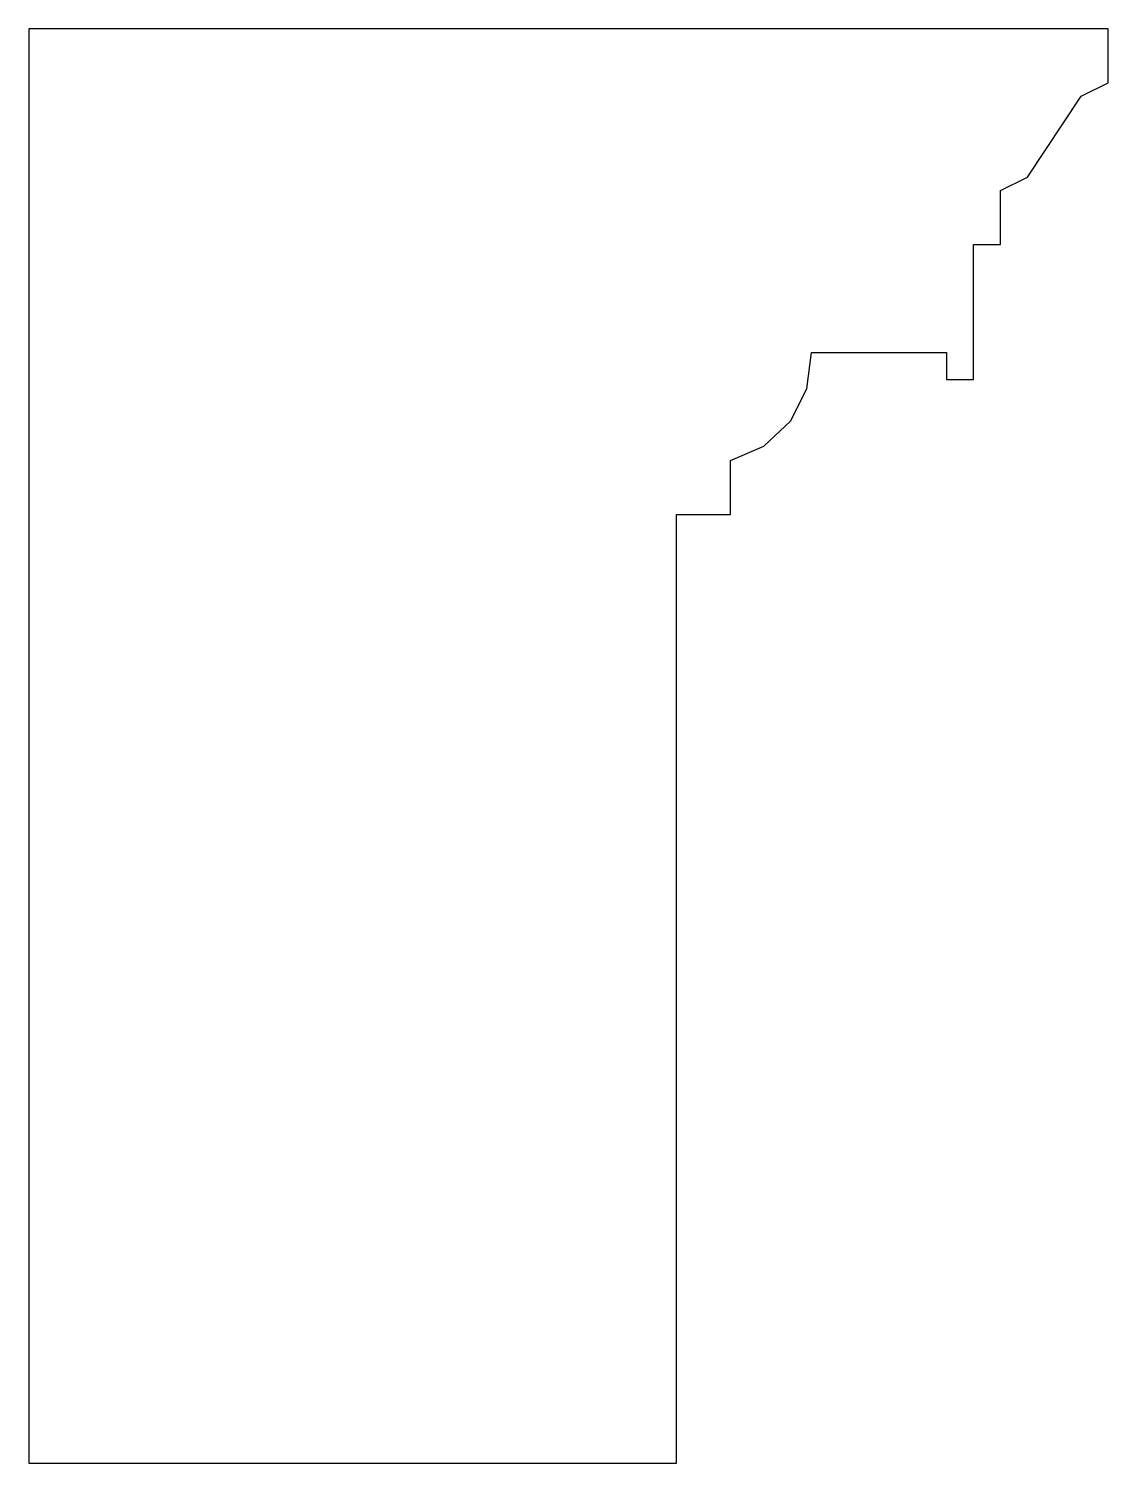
# Model space of a CAD drawing. Extents: x -0.152 to 0.356, y 0 to 0.675.
import ezdxf

# ---------------------------------------------------------------- set-up
doc = ezdxf.new("R2010")
doc.units = 0

msp = doc.modelspace()

# ---------------------------------------------------------------- linework, layer by layer
at = {"linetype": 'CONTINUOUS'}
msp.add_lwpolyline([(-0.1524, 0), (0.1524, 0), (0.1524, 0.4464), (0.1778, 0.4464), (0.1778, 0.4718), (0.1935, 0.4786), (0.206, 0.4903), (0.2138, 0.5056), (0.2159, 0.5226), (0.2794, 0.5226), (0.2794, 0.51), (0.2921, 0.51), (0.2921, 0.5734), (0.3048, 0.5734), (0.3048, 0.5988), (0.3175, 0.6051), (0.3429, 0.6432), (0.3556, 0.6496), (0.3556, 0.675), (-0.1524, 0.675)], close=True, dxfattribs=at)

doc.saveas('drawing.dxf')
